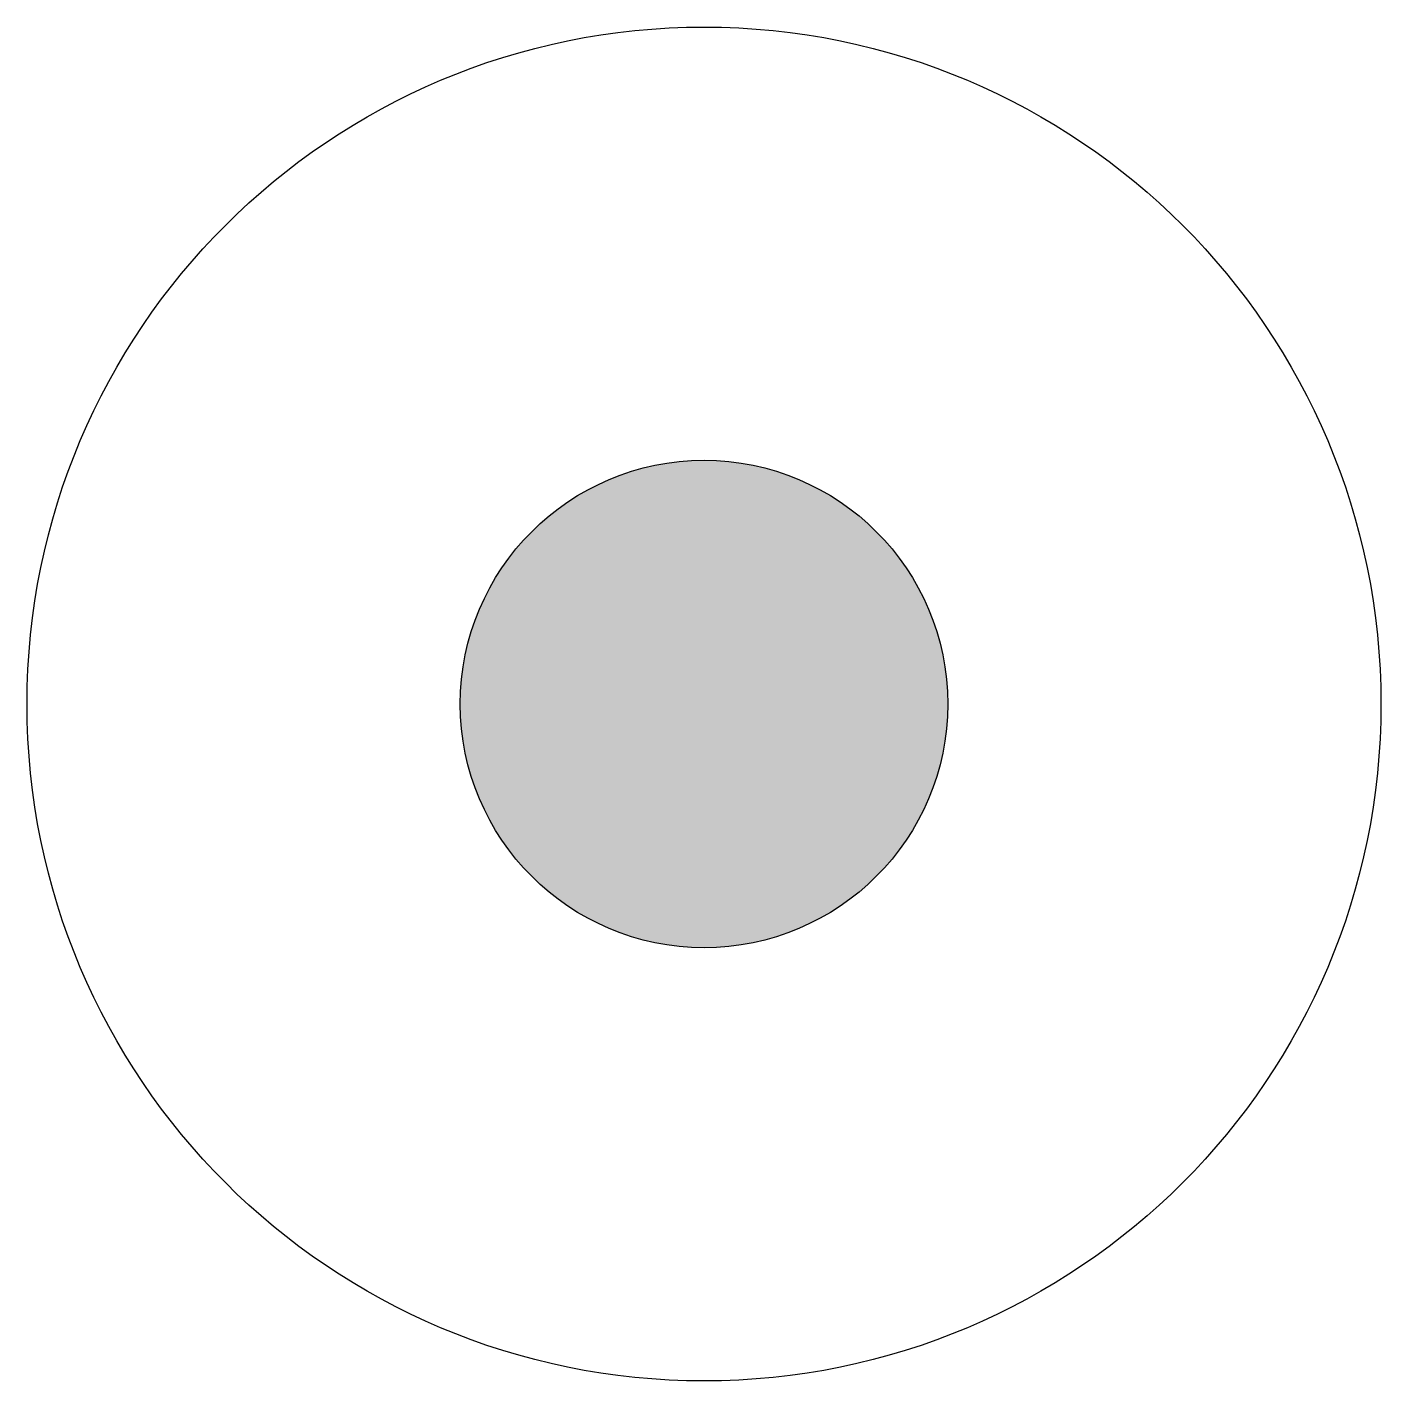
# Model space of a CAD drawing. Header units: millimetres. Extents: x -3105.434 to -3105.184, y 3728.287 to 3728.537.
import ezdxf

# ---------------------------------------------------------------- set-up
doc = ezdxf.new("R2010")
doc.units = ezdxf.units.MM
doc.header["$LTSCALE"] = 10
doc.layers.add('Ele_tomadas', color=2, linetype='Continuous')

msp = doc.modelspace()

# ---------------------------------------------------------------- hatches: boundary and pattern name
at = {"layer": 'Ele_tomadas'}
msp.add_hatch(color=1, dxfattribs=at).paths.add_polyline_path([(-3105.26442, 3728.41198, 1), (-3105.35442, 3728.41198, 1)])

# ---------------------------------------------------------------- linework, layer by layer
at = {"layer": 'Ele_tomadas', "color": 3, "linetype": 'Continuous'}
for radius in [0.125, 0.045]:
    msp.add_circle((-3105.30942, 3728.41198), radius, dxfattribs=at)

doc.saveas('drawing.dxf')
